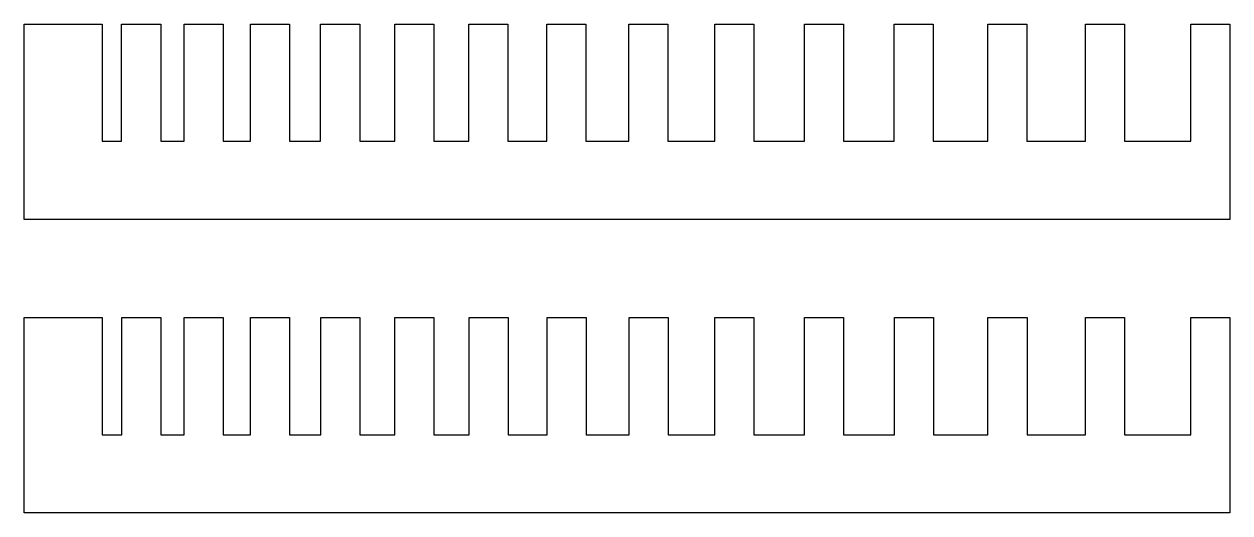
# Model space of a CAD drawing. Header units: inches. Extents: x 0 to 30.9, y 0 to 12.5.
import ezdxf

# ---------------------------------------------------------------- set-up
doc = ezdxf.new("R2010")
doc.units = ezdxf.units.IN
doc.header["$MEASUREMENT"] = 0

msp = doc.modelspace()

# ---------------------------------------------------------------- linework, layer by layer
for points in [[(-0.003, 7.518), (-0.003, 12.518), (1.997, 12.518), (1.997, 9.518), (2.497, 9.518), (2.497, 12.518), (3.497, 12.518), (3.497, 9.518), (4.097, 9.518), (4.097, 12.518), (5.097, 12.518), (5.097, 9.518), (5.797, 9.518), (5.797, 12.518), (6.797, 12.518), (6.797, 9.518), (7.597, 9.518), (7.597, 12.518), (8.597, 12.518), (8.597, 9.518), (9.497, 9.518), (9.497, 12.518), (10.497, 12.518), (10.497, 9.518), (11.397, 9.518), (11.397, 12.518), (12.397, 12.518), (12.397, 9.518), (13.397, 9.518), (13.397, 12.518), (14.397, 12.518), (14.397, 9.518)], [(27.197, 9.518), (27.197, 12.518), (28.197, 12.518), (28.197, 9.518), (29.897, 9.518), (29.897, 12.518), (30.897, 12.518), (30.897, 7.518), (-0.003, 7.518)], [(14.397, 9.518), (15.497, 9.518), (15.497, 12.518), (16.497, 12.518), (16.497, 9.518), (17.697, 9.518), (17.697, 12.518), (18.697, 12.518), (18.697, 9.518), (19.997, 9.518), (19.997, 12.518), (20.997, 12.518), (20.997, 9.518), (22.297, 9.518), (22.297, 12.518), (23.297, 12.518), (23.297, 9.518), (24.697, 9.518), (24.697, 12.518), (25.697, 12.518), (25.697, 9.518), (27.197, 9.518)], [(0, 0), (0, 5), (2, 5), (2, 2), (2.5, 2), (2.5, 5), (3.5, 5), (3.5, 2), (4.1, 2), (4.1, 5), (5.1, 5), (5.1, 2), (5.8, 2), (5.8, 5), (6.8, 5), (6.8, 2), (7.6, 2), (7.6, 5), (8.6, 5), (8.6, 2), (9.5, 2), (9.5, 5), (10.5, 5), (10.5, 2), (11.4, 2), (11.4, 5), (12.4, 5), (12.4, 2), (13.4, 2), (13.4, 5), (14.4, 5), (14.4, 2)], [(27.2, 2), (27.2, 5), (28.2, 5), (28.2, 2), (29.9, 2), (29.9, 5), (30.9, 5), (30.9, 0), (0, 0)], [(14.4, 2), (15.5, 2), (15.5, 5), (16.5, 5), (16.5, 2), (17.7, 2), (17.7, 5), (18.7, 5), (18.7, 2), (20, 2), (20, 5), (21, 5), (21, 2), (22.3, 2), (22.3, 5), (23.3, 5), (23.3, 2), (24.7, 2), (24.7, 5), (25.7, 5), (25.7, 2), (27.2, 2)]]:
    msp.add_lwpolyline(points)

doc.saveas('drawing.dxf')
